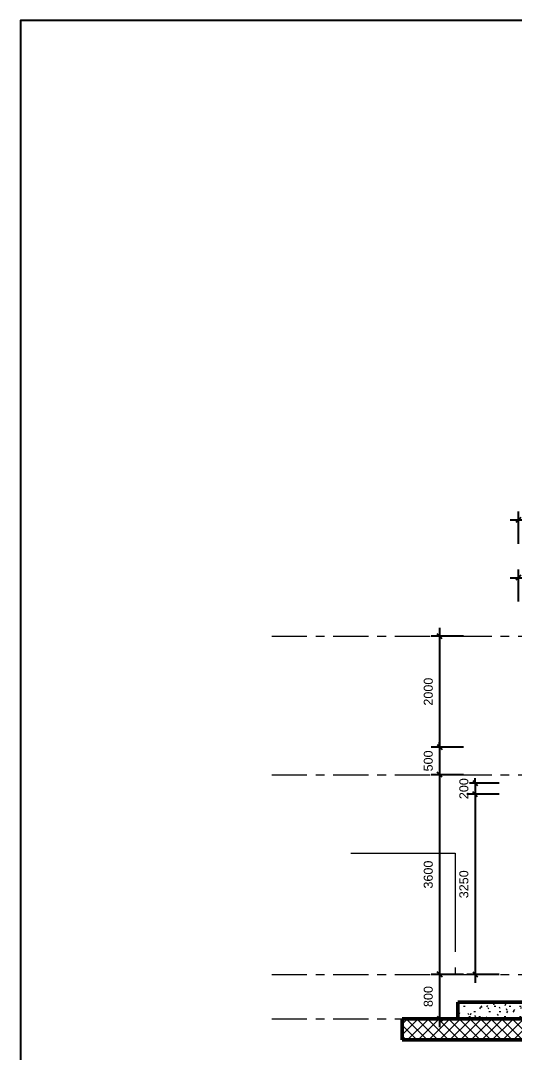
# Model space of a CAD drawing. Header units: millimetres. Extents: x 2164007 to 2324354, y -2513385 to -2308978.
# Drawn here: x 2201896 to 2210801, y -2503218 to -2484607 of the extents above; entities that cross this region are included whole.
import ezdxf

# ---------------------------------------------------------------- set-up
doc = ezdxf.new("R2010")
doc.units = ezdxf.units.MM
doc.linetypes.add('Grid Line', pattern=[22.225, 12.7, -3.175, 3.175, -3.175])
doc.layers.add('5', color=5, linetype='Continuous')
for name, color, linetype, lineweight in [('A-ANNO-DIMS', 211, 'Continuous', 9), ('A-DETL-GENF', 8, 'Continuous', 9), ('A-DETL-WIDE', 214, 'Continuous', 50), ('A-FLOR', 8, 'Continuous', 13), ('A-FLOR-PATT', 8, 'Continuous', 13), ('I-FURN', 8, 'Continuous', 9), ('S-GRID', 8, 'Continuous', 9)]:
    doc.layers.add(name, color=color, linetype=linetype, lineweight=lineweight)
doc.styles.add('Arial_1', font='arial.ttf', dxfattribs={"height": 162.282934})
doc.dimstyles.new('Dim_dai_ca_vu', dxfattribs={"dimscale": 304.8, "dimtxt": 165, "dimasz": 0.292969, "dimexe": 0.492126, "dimexo": 0.0625, "dimgap": 0.393701, "dimtad": 1, "dimdec": 0, "dimzin": 0, "dimdsep": 46, "dimtxsty": 'Arial_1', "dimblk1": 'OBLIQUE', "dimblk2": 'OBLIQUE', "dimsah": 1, "dimcen": 0.09, "dimdle": 0.492126, "dimadec": 0, "dimazin": 0, "dimtfac": 1, "dimtdec": 4, "dimtix": 1, "dimtmove": 0, "dimatfit": 3, "dimfxl": 0.984252, "dimfxlon": 1, "dimtvp": 1, "dimtfill": 1, "dimtolj": 1, "dimtzin": 0, "dimarcsym": 2})

# ---------------------------------------------------------------- blocks, each defined once
blk = doc.blocks.new('Furniture 23 - Furniture 3-1054512-mc a-a')
at = {"layer": 'I-FURN'}
for p, q in [((-7853, 2189), (-5968, 2189)), ((-5968, 2189), (-5968, 406)), ((-5968, 127), (-5968, 0))]:
    blk.add_line(p, q, dxfattribs=at)
blk = doc.blocks.new('_Oblique')
at = {"color": 0, "linetype": 'ByBlock', "lineweight": -2}
blk.add_line((-0.5, -0.5), (0.5, 0.5), dxfattribs=at)
blk = doc.blocks.new('*D635')
at = {"layer": 'A-ANNO-DIMS', "color": 0, "lineweight": -2}
for p, q in [((2211575, -2494224), (2211575, -2494805)), ((2210875, -2495086), (2210875, -2494505)), ((2210725, -2494655), (2211725, -2494655))]:
    blk.add_line(p, q, dxfattribs=at)
at = {"layer": 'Defpoints', "color": 0}
for p in [(2211575, -2494205), (2211575, -2494655), (2210875, -2495105)]:
    blk.add_point(p, dxfattribs=at)
at = {"layer": 'A-ANNO-DIMS', "color": 0, "lineweight": -2, "xscale": 89.296875, "yscale": 89.296875, "zscale": 89.296875, "rotation": 180}
blk.add_blockref('_Oblique', (2210875, -2494655), dxfattribs=at)
at = {"layer": 'A-ANNO-DIMS', "color": 0, "lineweight": -2, "xscale": 89.296875, "yscale": 89.296875, "zscale": 89.296875}
blk.add_blockref('_Oblique', (2211575, -2494655), dxfattribs=at)
at = {"layer": 'A-ANNO-DIMS', "color": 0, "insert": (2211225, -2494452), "char_height": 162.3, "attachment_point": 5, "style": 'Arial_1', "bg_fill": 3, "box_fill_scale": 1.1, "bg_fill_color": 256, "bg_fill_true_color": 13158600, "bg_fill_transparency": 0}
blk.add_mtext('\\A1;700', dxfattribs=at)
blk = doc.blocks.new('*D655')
at = {"layer": 'A-ANNO-DIMS', "color": 0, "lineweight": -2}
for p, q in [((2209452, -2495561), (2209452, -2497861)), ((2209883, -2495711), (2209302, -2495711)), ((2209883, -2497711), (2209302, -2497711))]:
    blk.add_line(p, q, dxfattribs=at)
at = {"layer": 'Defpoints', "color": 0}
for p in [(2209902, -2495711), (2209452, -2497711), (2209902, -2497711)]:
    blk.add_point(p, dxfattribs=at)
at = {"layer": 'A-ANNO-DIMS', "color": 0, "lineweight": -2, "xscale": 89.296875, "yscale": 89.296875, "zscale": 89.296875}
for p, rotation in [((2209452, -2495711), 90), ((2209452, -2497711), 270)]:
    blk.add_blockref('_Oblique', p, dxfattribs=dict(at, rotation=rotation))
at = {"layer": 'A-ANNO-DIMS', "color": 0, "insert": (2209249, -2496711), "char_height": 162.3, "attachment_point": 5, "rotation": 90, "style": 'Arial_1', "bg_fill": 3, "box_fill_scale": 1.1, "bg_fill_color": 256, "bg_fill_true_color": 13158600, "bg_fill_transparency": 8984760}
blk.add_mtext('\\A1;2000', dxfattribs=at)
blk = doc.blocks.new('*D656')
at = {"layer": 'A-ANNO-DIMS', "color": 0, "lineweight": -2}
for p, q in [((2209883, -2497711), (2209302, -2497711)), ((2209452, -2497711), (2209452, -2497622)), ((2209452, -2497711), (2209452, -2498211)), ((2209883, -2498211), (2209302, -2498211)), ((2209452, -2498211), (2209452, -2498300))]:
    blk.add_line(p, q, dxfattribs=at)
at = {"layer": 'Defpoints', "color": 0}
for p in [(2209902, -2497711), (2209452, -2498211), (2209902, -2498211)]:
    blk.add_point(p, dxfattribs=at)
at = {"layer": 'A-ANNO-DIMS', "color": 0, "lineweight": -2, "xscale": 89.296875, "yscale": 89.296875, "zscale": 89.296875}
for p, rotation in [((2209452, -2497711), 270), ((2209452, -2498211), 90)]:
    blk.add_blockref('_Oblique', p, dxfattribs=dict(at, rotation=rotation))
at = {"layer": 'A-ANNO-DIMS', "color": 0, "insert": (2209249, -2497961), "char_height": 162.3, "attachment_point": 5, "rotation": 90, "style": 'Arial_1', "bg_fill": 3, "box_fill_scale": 1.1, "bg_fill_color": 256, "bg_fill_true_color": 13158600, "bg_fill_transparency": 16285836}
blk.add_mtext('\\A1;500', dxfattribs=at)
blk = doc.blocks.new('*D657')
at = {"layer": 'A-ANNO-DIMS', "color": 0, "lineweight": -2}
for p, q in [((2209452, -2498061), (2209452, -2501961)), ((2209883, -2498211), (2209302, -2498211)), ((2209883, -2501811), (2209302, -2501811))]:
    blk.add_line(p, q, dxfattribs=at)
at = {"layer": 'Defpoints', "color": 0}
for p in [(2209902, -2498211), (2209452, -2501811), (2209902, -2501811)]:
    blk.add_point(p, dxfattribs=at)
at = {"layer": 'A-ANNO-DIMS', "color": 0, "lineweight": -2, "xscale": 89.296875, "yscale": 89.296875, "zscale": 89.296875}
for p, rotation in [((2209452, -2498211), 90), ((2209452, -2501811), 270)]:
    blk.add_blockref('_Oblique', p, dxfattribs=dict(at, rotation=rotation))
at = {"layer": 'A-ANNO-DIMS', "color": 0, "insert": (2209249, -2500011), "char_height": 162.3, "attachment_point": 5, "rotation": 90, "style": 'Arial_1', "bg_fill": 3, "box_fill_scale": 1.1, "bg_fill_color": 256, "bg_fill_true_color": 13158600, "bg_fill_transparency": 8984584}
blk.add_mtext('\\A1;3600', dxfattribs=at)
blk = doc.blocks.new('*D658')
at = {"layer": 'A-ANNO-DIMS', "color": 0, "lineweight": -2}
for p, q in [((2209883, -2501811), (2209302, -2501811)), ((2209452, -2501661), (2209452, -2502761)), ((2209883, -2502611), (2209302, -2502611))]:
    blk.add_line(p, q, dxfattribs=at)
at = {"layer": 'Defpoints', "color": 0}
for p in [(2209902, -2501811), (2209452, -2502611), (2209902, -2502611)]:
    blk.add_point(p, dxfattribs=at)
at = {"layer": 'A-ANNO-DIMS', "color": 0, "lineweight": -2, "xscale": 89.296875, "yscale": 89.296875, "zscale": 89.296875}
for p, rotation in [((2209452, -2501811), 90), ((2209452, -2502611), 270)]:
    blk.add_blockref('_Oblique', p, dxfattribs=dict(at, rotation=rotation))
at = {"layer": 'A-ANNO-DIMS', "color": 0, "insert": (2209249, -2502211), "char_height": 162.3, "attachment_point": 5, "rotation": 90, "style": 'Arial_1', "bg_fill": 3, "box_fill_scale": 1.1, "bg_fill_color": 256, "bg_fill_true_color": 13158600, "bg_fill_transparency": 8984584}
blk.add_mtext('\\A1;800', dxfattribs=at)
blk = doc.blocks.new('*D661')
at = {"layer": 'A-ANNO-DIMS', "color": 0, "lineweight": -2}
for p, q in [((2210094, -2498361), (2210094, -2498272)), ((2210525, -2498361), (2209944, -2498361)), ((2210094, -2498361), (2210094, -2498561)), ((2210525, -2498561), (2209944, -2498561)), ((2210094, -2498561), (2210094, -2498650))]:
    blk.add_line(p, q, dxfattribs=at)
at = {"layer": 'Defpoints', "color": 0}
for p in [(2210544, -2498361), (2210094, -2498561), (2210544, -2498561)]:
    blk.add_point(p, dxfattribs=at)
at = {"layer": 'A-ANNO-DIMS', "color": 0, "lineweight": -2, "xscale": 89.296875, "yscale": 89.296875, "zscale": 89.296875}
for p, rotation in [((2210094, -2498361), 270), ((2210094, -2498561), 90)]:
    blk.add_blockref('_Oblique', p, dxfattribs=dict(at, rotation=rotation))
at = {"layer": 'A-ANNO-DIMS', "color": 0, "insert": (2209891, -2498461), "char_height": 162.3, "attachment_point": 5, "rotation": 90, "style": 'Arial_1', "bg_fill": 3, "box_fill_scale": 1.1, "bg_fill_color": 256, "bg_fill_true_color": 13158600, "bg_fill_transparency": 16318604}
blk.add_mtext('\\A1;200', dxfattribs=at)
blk = doc.blocks.new('*D662')
at = {"layer": 'A-ANNO-DIMS', "color": 0, "lineweight": -2}
for p, q in [((2210094, -2498411), (2210094, -2501961)), ((2210525, -2498561), (2209944, -2498561)), ((2210525, -2501811), (2209944, -2501811))]:
    blk.add_line(p, q, dxfattribs=at)
at = {"layer": 'Defpoints', "color": 0}
for p in [(2210544, -2498561), (2210094, -2501811), (2210544, -2501811)]:
    blk.add_point(p, dxfattribs=at)
at = {"layer": 'A-ANNO-DIMS', "color": 0, "lineweight": -2, "xscale": 89.296875, "yscale": 89.296875, "zscale": 89.296875}
for p, rotation in [((2210094, -2498561), 90), ((2210094, -2501811), 270)]:
    blk.add_blockref('_Oblique', p, dxfattribs=dict(at, rotation=rotation))
at = {"layer": 'A-ANNO-DIMS', "color": 0, "insert": (2209891, -2500186), "char_height": 162.3, "attachment_point": 5, "rotation": 90, "style": 'Arial_1', "bg_fill": 3, "box_fill_scale": 1.1, "bg_fill_color": 256, "bg_fill_true_color": 13158600, "bg_fill_transparency": 8985100}
blk.add_mtext('\\A1;3250', dxfattribs=at)
blk = doc.blocks.new('*D666')
at = {"layer": 'A-ANNO-DIMS', "color": 0, "lineweight": -2}
for p, q in [((2210725, -2493614), (2228525, -2493614)), ((2210875, -2494045), (2210875, -2493464)), ((2228375, -2494045), (2228375, -2493464))]:
    blk.add_line(p, q, dxfattribs=at)
at = {"layer": 'Defpoints', "color": 0}
for p in [(2228375, -2493614), (2210875, -2494064), (2228375, -2494064)]:
    blk.add_point(p, dxfattribs=at)
at = {"layer": 'A-ANNO-DIMS', "color": 0, "lineweight": -2, "xscale": 89.296875, "yscale": 89.296875, "zscale": 89.296875, "rotation": 180}
blk.add_blockref('_Oblique', (2210875, -2493614), dxfattribs=at)
at = {"layer": 'A-ANNO-DIMS', "color": 0, "lineweight": -2, "xscale": 89.296875, "yscale": 89.296875, "zscale": 89.296875}
blk.add_blockref('_Oblique', (2228375, -2493614), dxfattribs=at)
at = {"layer": 'A-ANNO-DIMS', "color": 0, "insert": (2219625, -2493411), "char_height": 162.3, "attachment_point": 5, "style": 'Arial_1', "bg_fill": 3, "box_fill_scale": 1.1, "bg_fill_color": 256, "bg_fill_true_color": 13158600, "bg_fill_transparency": 8985100}
blk.add_mtext('\\A1;17500', dxfattribs=at)

msp = doc.modelspace()

# ---------------------------------------------------------------- hatches: boundary and pattern name
at = {"layer": 'A-DETL-GENF'}
h = msp.add_hatch(dxfattribs=at)
h.set_pattern_fill('FP_18', style=0, pattern_type=2)
h.set_pattern_definition([(45, (2220126.95, -2499186), (-95.4594, 95.4594), []), (135, (2220126.95, -2499186), (-95.4594, -95.4594), [])])
h.paths.add_polyline_path([(2230234.7, -2502991), (2230234.7, -2502611), (2227789.7, -2502611), (2227789.7, -2502991)], flags=0)
h.paths.add_polyline_path([(2227559.7, -2502991), (2227559.7, -2501911), (2223874.7, -2501911), (2223874.7, -2502161), (2223674.7, -2502161), (2223674.7, -2501911), (2218874.7, -2501911), (2218874.7, -2502161), (2218674.7, -2502161), (2218674.7, -2501911), (2215289.7, -2501911), (2215289.7, -2502991), (2226271.8, -2502991)], flags=0)
h.paths.add_polyline_path([(2214607.4, -2502991), (2215059.7, -2502991), (2215059.7, -2502611), (2208774.7, -2502611), (2208775.2, -2502991)], flags=0)
at = {"layer": 'A-FLOR-PATT', "lineweight": 9}
h = msp.add_hatch(dxfattribs=at)
h.set_pattern_fill('FP_16', color=256, style=0, pattern_type=2)
h.set_pattern_definition([(0, (2220126.95, -2499186), (365.76, 91.44), [30.175, -244.145, 30.175, -244.145, -1463.04]), (0, (2220126.95, -2499186), (365.76, 91.44), [-548.64, 30.175, -518.465, 30.175, -244.145, -640.08]), (0, (2220126.95, -2499186), (365.76, 91.44), [-1371.6, 30.175, -152.705, 30.175, -427.025]), (120, (2220264.11, -2499140.28), (-262.0694, 271.03745), [30.175, -244.145, 30.175, -1707.185]), (120, (2220264.11, -2499140.28), (-262.0694, 271.03745), [-304.495, -244.145, 30.175, -518.465, -914.4]), (120, (2220264.11, -2499140.28), (-262.0694, 271.03745), [-1097.28, 30.175, -244.145, 30.175, -609.905]), (120, (2220264.11, -2499140.28), (-262.0694, 271.03745), [-1401.775, -152.705, 30.175, -427.025]), (240, (2220309.83, -2498957.4), (-103.6906, -362.47745), [30.175, -244.145, 30.175, -1707.185]), (240, (2220309.83, -2498957.4), (-103.6906, -362.47745), [-304.495, -244.145, 30.175, -518.465, -914.4]), (240, (2220309.83, -2498957.4), (-103.6906, -362.47745), [-1097.28, 30.175, -244.145, 30.175, -609.905]), (240, (2220309.83, -2498957.4), (-103.6906, -362.47745), [-1401.775, -152.705, 30.175, -427.025])])
h.paths.add_polyline_path([(2214607.4, -2502611), (2215059.7, -2502611), (2215059.7, -2502311), (2209781.1, -2502311), (2209781.1, -2502611)], flags=0)

# ---------------------------------------------------------------- linework, layer by layer
at = {"layer": '5'}
msp.add_lwpolyline([(2201896, -2513385.3), (2242592.6, -2513385.3), (2242592.6, -2484607), (2201896, -2484607)], close=True, dxfattribs=at)
at = {"layer": 'A-DETL-WIDE'}
for p, q in [((2215059.7, -2502611), (2208774.7, -2502611)), ((2208774.7, -2502611), (2208774.7, -2502991)), ((2208774.7, -2502991), (2215059.7, -2502991))]:
    msp.add_line(p, q, dxfattribs=at)
at = {"layer": 'A-FLOR', "lineweight": 50}
for p, q in [((2215059.7, -2502311), (2209781.1, -2502311)), ((2209781.1, -2502311), (2209781.1, -2502611))]:
    msp.add_line(p, q, dxfattribs=at)
at = {"layer": 'S-GRID', "linetype": 'Grid Line', "ltscale": 50}
for p, q in [((2206424, -2495711), (2233988.1, -2495711)), ((2206424, -2498211), (2233988.1, -2498211)), ((2206424, -2501811), (2233988.1, -2501811)), ((2206424, -2502611), (2233988.1, -2502611))]:
    msp.add_line(p, q, dxfattribs=at)

# ---------------------------------------------------------------- block references
at = {"layer": 'I-FURN'}
msp.add_blockref('Furniture 23 - Furniture 3-1054512-mc a-a', (2215703.7, -2501811), dxfattribs=at)

# ---------------------------------------------------------------- next in the draw order: dimensions: what is measured, and where the dimension line sits
at = {"layer": 'A-ANNO-DIMS'}
for base, p1, p2, override, picture, middle in [((2228374.7, -2493614), (2210874.7, -2494064), (2228374.7, -2494064), {"dimpost": '<>', "dimfxl": 17500}, '*D666', (2219624.7, -2493411.1)), ((2211574.7, -2494655.3), (2210874.7, -2495105.3), (2211574.7, -2494205.3), {"dimpost": '<>', "dimfxl": 1140.175425}, '*D635', (2211224.7, -2494452.5))]:
    dim = msp.add_linear_dim(base=base, p1=p1, p2=p2, dimstyle='Dim_dai_ca_vu', override=override, dxfattribs=at)
    dim.commit()
    dim.dimension.update_dxf_attribs({"geometry": picture, "text_midpoint": middle})
dim = msp.add_linear_dim(base=(2209452, -2497711), p1=(2209902, -2495711), p2=(2209902, -2497711), angle=90, dimstyle='Dim_dai_ca_vu', override={"dimpost": '<>', "dimfxl": 2000}, dxfattribs=at)
dim.commit()
dim.dimension.update_dxf_attribs({"geometry": '*D655', "text_midpoint": (2209249.1, -2496711)})

# ---------------------------------------------------------------- next in the draw order: dimensions: what is measured, and where the dimension line sits
dim = msp.add_linear_dim(base=(2209452, -2498211), p1=(2209902, -2497711), p2=(2209902, -2498211), angle=90, dimstyle='Dim_dai_ca_vu', override={"dimpost": '<>', "dimfxl": 500}, dxfattribs=at)
dim.commit()
dim.dimension.update_dxf_attribs({"geometry": '*D656', "text_midpoint": (2209249.1, -2497961)})

# ---------------------------------------------------------------- next in the draw order: dimensions: what is measured, and where the dimension line sits
dim = msp.add_linear_dim(base=(2209452, -2501811), p1=(2209902, -2498211), p2=(2209902, -2501811), angle=90, dimstyle='Dim_dai_ca_vu', override={"dimpost": '<>', "dimfxl": 3600}, dxfattribs=at)
dim.commit()
dim.dimension.update_dxf_attribs({"geometry": '*D657', "text_midpoint": (2209249.1, -2500011)})

# ---------------------------------------------------------------- next in the draw order: dimensions: what is measured, and where the dimension line sits
for base, p1, p2, override, picture, middle in [((2210093.8, -2498561), (2210543.8, -2498361), (2210543.8, -2498561), {"dimpost": '<>', "dimfxl": 200}, '*D661', (2209890.9, -2498461)), ((2209452, -2502611), (2209902, -2501811), (2209902, -2502611), {"dimpost": '<>', "dimfxl": 800}, '*D658', (2209249.1, -2502211))]:
    dim = msp.add_linear_dim(base=base, p1=p1, p2=p2, angle=90, dimstyle='Dim_dai_ca_vu', override=override, dxfattribs=at)
    dim.commit()
    dim.dimension.update_dxf_attribs({"geometry": picture, "text_midpoint": middle})

# ---------------------------------------------------------------- next in the draw order: dimensions: what is measured, and where the dimension line sits
dim = msp.add_linear_dim(base=(2210093.8, -2501811), p1=(2210543.8, -2498561), p2=(2210543.8, -2501811), angle=90, dimstyle='Dim_dai_ca_vu', override={"dimpost": '<>', "dimfxl": 3250}, dxfattribs=at)
dim.commit()
dim.dimension.update_dxf_attribs({"geometry": '*D662', "text_midpoint": (2209890.9, -2500186)})

doc.saveas('drawing.dxf')
